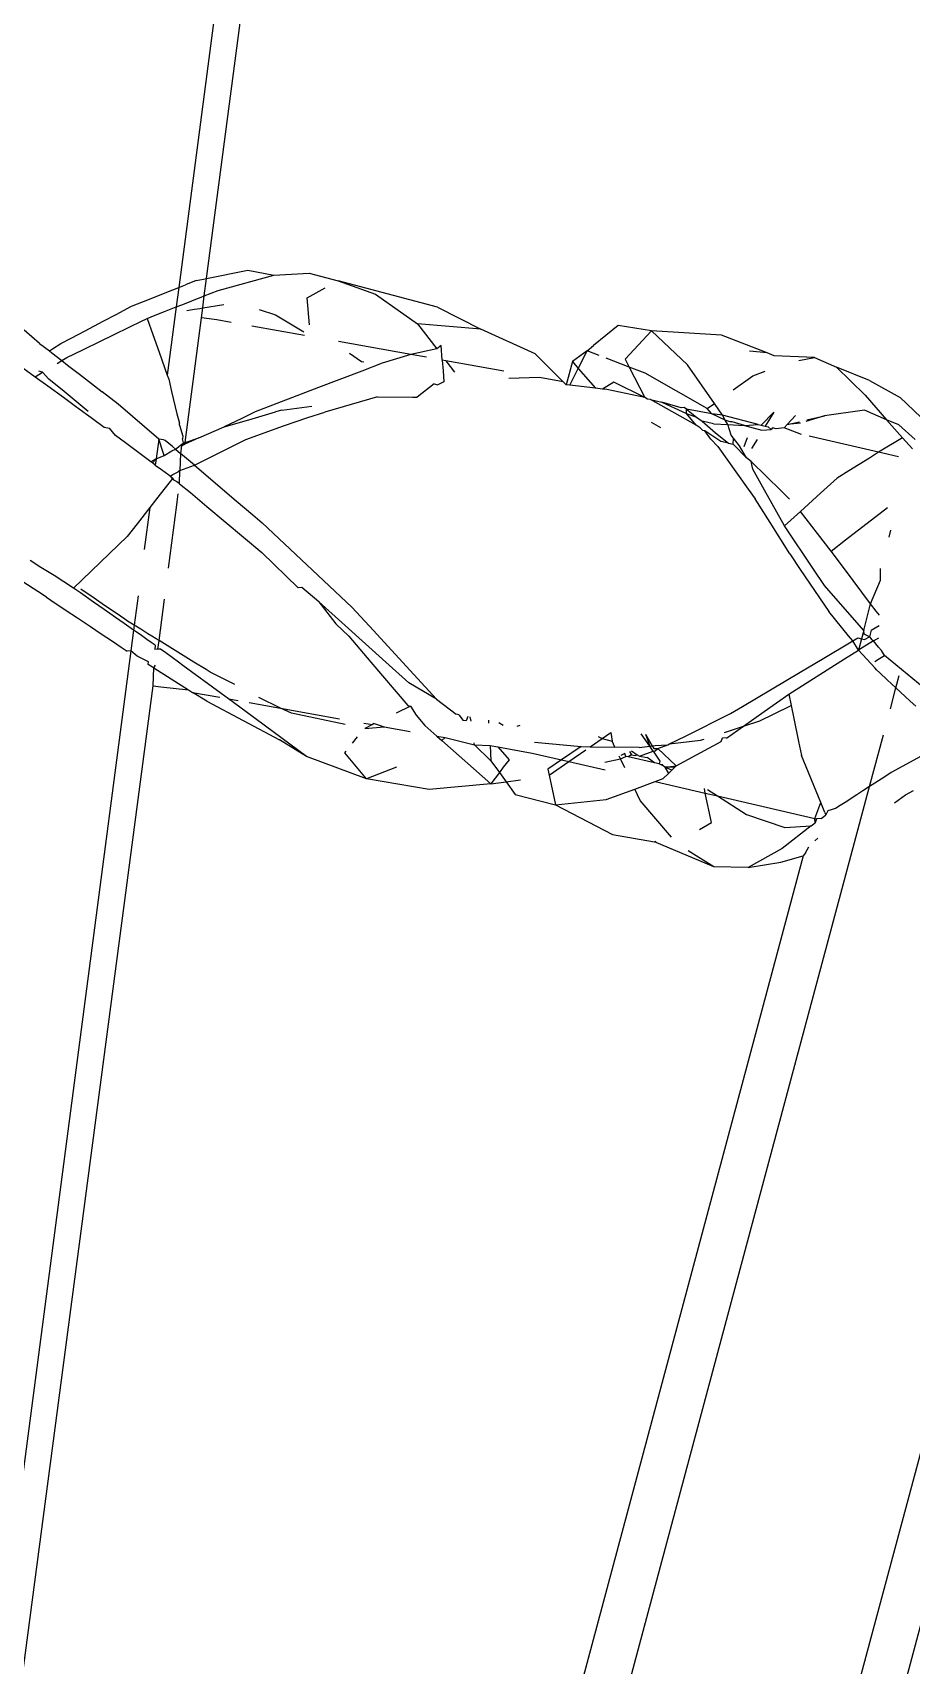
# Model space of a CAD drawing. Header units: inches. Extents: x 3324238 to 135265466, y -1036581 to 20094598.
# Drawn here: x 3354735.099 to 3354735.669, y -519082.294 to -519081.234 of the extents above; entities that cross this region are included whole.
import ezdxf

# ---------------------------------------------------------------- set-up
doc = ezdxf.new("R2010")
doc.units = ezdxf.units.IN
doc.header["$MEASUREMENT"] = 0
doc.layers.add('FURNITURE', color=32, linetype='Continuous', lineweight=13)

msp = doc.modelspace()

# ---------------------------------------------------------------- linework, layer by layer
for p, q in [((3354735.4368, -519079.5541, 0.0027), (3354735.194, -519081.3992, 0.0027)), ((3354735.2121, -519081.3933, 0.0027), (3354735.4538, -519079.5563, 0.0027)), ((3354735.2053, -519081.3947, 0.0027), (3354735.1983, -519081.3975, 0.0027)), ((3354735.2053, -519081.3947, 0.0027), (3354735.2101, -519081.3937, 0.0027)), ((3354735.2101, -519081.3937, 0.0027), (3354735.2121, -519081.3933, 0.0027)), ((3354735.2106, -519081.4046, 0.0027), (3354735.2121, -519081.3933, 0.0027)), ((3354735.2121, -519081.3933, 0.0027), (3354735.2389, -519081.388, 0.0027)), ((3354735.2195, -519081.4011, 0.0027), (3354735.2558, -519081.3911, 0.0027)), ((3354735.2389, -519081.388, 0.0027), (3354735.2558, -519081.3911, 0.0027)), ((3354735.2558, -519081.3911, 0.0027), (3354735.2787, -519081.3898, 0.0027)), ((3354735.2787, -519081.3898, 0.0027), (3354735.2975, -519081.3948, 0.0027)), ((3354735.2975, -519081.3948, 0.0027), (3354735.3217, -519081.4034, 0.0027)), ((3354735.362, -519081.4119, 0.0027), (3354735.2975, -519081.3948, 0.0027)), ((3354735.1712, -519081.4082, 0.0027), (3354735.1805, -519081.4045, 0.0027)), ((3354735.1805, -519081.4045, 0.0027), (3354735.1863, -519081.4022, 0.0027)), ((3354735.1863, -519081.4022, 0.0027), (3354735.194, -519081.3992, 0.0027)), ((3354735.194, -519081.3992, 0.0027), (3354735.1923, -519081.4118, 0.0027)), ((3354735.194, -519081.3992, 0.0027), (3354735.1983, -519081.3975, 0.0027)), ((3354735.1967, -519081.4101, 0.0027), (3354735.2024, -519081.4078, 0.0027)), ((3354735.2024, -519081.4078, 0.0027), (3354735.205, -519081.4068, 0.0027)), ((3354735.205, -519081.4068, 0.0027), (3354735.2085, -519081.4054, 0.0027)), ((3354735.2085, -519081.4054, 0.0027), (3354735.2106, -519081.4046, 0.0027)), ((3354735.2096, -519081.4124, 0.0027), (3354735.2106, -519081.4046, 0.0027)), ((3354735.2106, -519081.4046, 0.0027), (3354735.2195, -519081.4011, 0.0027)), ((3354735.2774, -519081.4058, 0.0027), (3354735.2891, -519081.3994, 0.0027)), ((3354735.2788, -519081.4235, 0.0027), (3354735.2774, -519081.4058, 0.0027)), ((3354735.3217, -519081.4034, 0.0027), (3354735.349, -519081.4227, 0.0027)), ((3354735.145, -519081.4211, 0.0027), (3354735.1533, -519081.4167, 0.0027)), ((3354735.1533, -519081.4167, 0.0027), (3354735.1634, -519081.4113, 0.0027)), ((3354735.1634, -519081.4113, 0.0027), (3354735.1712, -519081.4082, 0.0027)), ((3354735.1735, -519081.4192, 0.0027), (3354735.1788, -519081.4171, 0.0027)), ((3354735.1788, -519081.4171, 0.0027), (3354735.1847, -519081.4148, 0.0027)), ((3354735.1847, -519081.4148, 0.0027), (3354735.1923, -519081.4118, 0.0027)), ((3354735.1923, -519081.4118, 0.0027), (3354735.1865, -519081.456, 0.0027)), ((3354735.1923, -519081.4118, 0.0027), (3354735.1967, -519081.4101, 0.0027)), ((3354735.1992, -519081.4141, 0.0027), (3354735.2016, -519081.4137, 0.0027)), ((3354735.2016, -519081.4137, 0.0027), (3354735.2042, -519081.4133, 0.0027)), ((3354735.2042, -519081.4133, 0.0027), (3354735.2076, -519081.4127, 0.0027)), ((3354735.2076, -519081.4127, 0.0027), (3354735.2096, -519081.4124, 0.0027)), ((3354735.2087, -519081.4189, 0.0027), (3354735.2096, -519081.4124, 0.0027)), ((3354735.2096, -519081.4124, 0.0027), (3354735.2233, -519081.4102, 0.0027)), ((3354735.2461, -519081.4135, 0.0027), (3354735.2567, -519081.417, 0.0027)), ((3354735.2567, -519081.417, 0.0027), (3354735.2751, -519081.428, 0.0027)), ((3354735.362, -519081.4119, 0.0027), (3354735.3901, -519081.4263, 0.0027)), ((3354735.1037, -519081.4355, 0.0027), (3354735.0936, -519081.4269, 0.0027)), ((3354735.1242, -519081.4321, 0.0027), (3354735.1333, -519081.4273, 0.0027)), ((3354735.1333, -519081.4273, 0.0027), (3354735.145, -519081.4211, 0.0027)), ((3354735.1516, -519081.43, 0.0027), (3354735.1623, -519081.4247, 0.0027)), ((3354735.1623, -519081.4247, 0.0027), (3354735.1695, -519081.4212, 0.0027)), ((3354735.1695, -519081.4212, 0.0027), (3354735.1735, -519081.4192, 0.0027)), ((3354735.1735, -519081.4192, 0.0027), (3354735.1772, -519081.4296, 0.0027)), ((3354735.1981, -519081.4999, 0.0027), (3354735.2087, -519081.4189, 0.0027)), ((3354735.2188, -519081.4202, 0.0027), (3354735.2087, -519081.4189, 0.0027)), ((3354735.228, -519081.4219, 0.0027), (3354735.2188, -519081.4202, 0.0027)), ((3354735.2757, -519081.4304, 0.0027), (3354735.2414, -519081.4242, 0.0027)), ((3354735.3901, -519081.4263, 0.0027), (3354735.349, -519081.4227, 0.0027)), ((3354735.349, -519081.4227, 0.0027), (3354735.3615, -519081.439, 0.0027)), ((3354735.4254, -519081.4423, 0.0027), (3354735.3901, -519081.4263, 0.0027)), ((3354735.4792, -519081.4238, 0.0027), (3354735.4632, -519081.4368, 0.0027)), ((3354735.5009, -519081.4272, 0.0027), (3354735.4792, -519081.4238, 0.0027)), ((3354735.5009, -519081.4272, 0.0027), (3354735.4837, -519081.4456, 0.0027)), ((3354735.5242, -519081.4494, 0.0027), (3354735.5009, -519081.4272, 0.0027)), ((3354735.5463, -519081.4302, 0.0027), (3354735.5009, -519081.4272, 0.0027)), ((3354735.1037, -519081.4355, 0.0027), (3354735.1101, -519081.4404, 0.0027)), ((3354735.1101, -519081.4404, 0.0027), (3354735.1121, -519081.4391, 0.0027)), ((3354735.1121, -519081.4391, 0.0027), (3354735.1175, -519081.4356, 0.0027)), ((3354735.1175, -519081.4356, 0.0027), (3354735.1242, -519081.4321, 0.0027)), ((3354735.1214, -519081.4447, 0.0027), (3354735.1317, -519081.4397, 0.0027)), ((3354735.1317, -519081.4397, 0.0027), (3354735.1433, -519081.434, 0.0027)), ((3354735.1433, -519081.434, 0.0027), (3354735.1516, -519081.43, 0.0027)), ((3354735.1772, -519081.4296, 0.0027), (3354735.1813, -519081.4412, 0.0027)), ((3354735.3447, -519081.4427, 0.0027), (3354735.2976, -519081.4343, 0.0027)), ((3354735.3615, -519081.439, 0.0027), (3354735.3447, -519081.4427, 0.0027)), ((3354735.3643, -519081.4368, 0.0027), (3354735.3615, -519081.439, 0.0027)), ((3354735.365, -519081.4464, 0.0027), (3354735.3643, -519081.4368, 0.0027)), ((3354735.459, -519081.4403, 0.0027), (3354735.4632, -519081.4368, 0.0027)), ((3354735.5758, -519081.4417, 0.0027), (3354735.5463, -519081.4302, 0.0027)), ((3354735.1101, -519081.4404, 0.0027), (3354735.1117, -519081.4417, 0.0027)), ((3354735.1117, -519081.4417, 0.0027), (3354735.1182, -519081.4466, 0.0027)), ((3354735.115, -519081.4485, 0.0027), (3354735.1182, -519081.4466, 0.0027)), ((3354735.1182, -519081.4466, 0.0027), (3354735.1214, -519081.4447, 0.0027)), ((3354735.1182, -519081.4466, 0.0027), (3354735.1219, -519081.4495, 0.0027)), ((3354735.1219, -519081.4495, 0.0027), (3354735.1297, -519081.4555, 0.0027)), ((3354735.1813, -519081.4412, 0.0027), (3354735.1865, -519081.456, 0.0027)), ((3354735.3049, -519081.4419, 0.0027), (3354735.3125, -519081.4472, 0.0027)), ((3354735.3125, -519081.4472, 0.0027), (3354735.3141, -519081.4474, 0.0027)), ((3354735.326, -519081.4484, 0.0027), (3354735.3129, -519081.4534, 0.0027)), ((3354735.3447, -519081.4427, 0.0027), (3354735.326, -519081.4484, 0.0027)), ((3354735.3547, -519081.4445, 0.0027), (3354735.3447, -519081.4427, 0.0027)), ((3354735.3674, -519081.4468, 0.0027), (3354735.365, -519081.4464, 0.0027)), ((3354735.365, -519081.4464, 0.0027), (3354735.3656, -519081.4533, 0.0027)), ((3354735.405, -519081.4535, 0.0027), (3354735.3674, -519081.4468, 0.0027)), ((3354735.3674, -519081.4468, 0.0027), (3354735.373, -519081.4541, 0.0027)), ((3354735.4254, -519081.4423, 0.0027), (3354735.4434, -519081.4604, 0.0027)), ((3354735.4495, -519081.4472, 0.0027), (3354735.4455, -519081.4624, 0.0027)), ((3354735.459, -519081.4403, 0.0027), (3354735.4495, -519081.4472, 0.0027)), ((3354735.4495, -519081.4472, 0.0027), (3354735.4533, -519081.4517, 0.0027)), ((3354735.4533, -519081.4517, 0.0027), (3354735.459, -519081.4403, 0.0027)), ((3354735.4668, -519081.4433, 0.0027), (3354735.459, -519081.4403, 0.0027)), ((3354735.4863, -519081.4508, 0.0027), (3354735.4713, -519081.445, 0.0027)), ((3354735.4837, -519081.4456, 0.0027), (3354735.4863, -519081.4508, 0.0027)), ((3354735.5416, -519081.4744, 0.0027), (3354735.5242, -519081.4494, 0.0027)), ((3354735.5758, -519081.4417, 0.0027), (3354735.5644, -519081.4406, 0.0027)), ((3354735.5805, -519081.4436, 0.0027), (3354735.5758, -519081.4417, 0.0027)), ((3354735.6065, -519081.4447, 0.0027), (3354735.5805, -519081.4436, 0.0027)), ((3354735.5964, -519081.4465, 0.0027), (3354735.6065, -519081.4447, 0.0027)), ((3354735.6065, -519081.4447, 0.0027), (3354735.6209, -519081.4509, 0.0027)), ((3354735.0929, -519081.4513, 0.0027), (3354735.1009, -519081.4571, 0.0027)), ((3354735.1009, -519081.4571, 0.0027), (3354735.1055, -519081.4541, 0.0027)), ((3354735.1009, -519081.4571, 0.0027), (3354735.109, -519081.463, 0.0027)), ((3354735.1055, -519081.4541, 0.0027), (3354735.1032, -519081.4534, 0.0027)), ((3354735.1096, -519081.4586, 0.0027), (3354735.1055, -519081.4541, 0.0027)), ((3354735.1196, -519081.4668, 0.0027), (3354735.1096, -519081.4586, 0.0027)), ((3354735.1297, -519081.4555, 0.0027), (3354735.1394, -519081.4631, 0.0027)), ((3354735.1865, -519081.456, 0.0027), (3354735.1875, -519081.4587, 0.0027)), ((3354735.1875, -519081.4587, 0.0027), (3354735.1893, -519081.4667, 0.0027)), ((3354735.3129, -519081.4534, 0.0027), (3354735.2847, -519081.4642, 0.0027)), ((3354735.3661, -519081.4604, 0.0027), (3354735.3622, -519081.4623, 0.0027)), ((3354735.3656, -519081.4533, 0.0027), (3354735.3661, -519081.4604, 0.0027)), ((3354735.4282, -519081.4577, 0.0027), (3354735.4082, -519081.4582, 0.0027)), ((3354735.4434, -519081.4604, 0.0027), (3354735.4282, -519081.4577, 0.0027)), ((3354735.4434, -519081.4604, 0.0027), (3354735.4455, -519081.4624, 0.0027)), ((3354735.4478, -519081.4627, 0.0027), (3354735.4533, -519081.4517, 0.0027)), ((3354735.4533, -519081.4517, 0.0027), (3354735.4644, -519081.4646, 0.0027)), ((3354735.4764, -519081.4606, 0.0027), (3354735.4689, -519081.4651, 0.0027)), ((3354735.4964, -519081.4706, 0.0027), (3354735.4764, -519081.4606, 0.0027)), ((3354735.4863, -519081.4508, 0.0027), (3354735.4964, -519081.4706, 0.0027)), ((3354735.4967, -519081.4547, 0.0027), (3354735.4863, -519081.4508, 0.0027)), ((3354735.5369, -519081.4778, 0.0027), (3354735.4967, -519081.4547, 0.0027)), ((3354735.5539, -519081.4656, 0.0027), (3354735.5666, -519081.4565, 0.0027)), ((3354735.5666, -519081.4565, 0.0027), (3354735.5745, -519081.4535, 0.0027)), ((3354735.6209, -519081.4509, 0.0027), (3354735.6395, -519081.4691, 0.0027)), ((3354735.6423, -519081.4595, 0.0027), (3354735.6209, -519081.4509, 0.0027)), ((3354735.6423, -519081.4595, 0.0027), (3354735.6622, -519081.4705, 0.0027)), ((3354735.109, -519081.463, 0.0027), (3354735.1192, -519081.4704, 0.0027)), ((3354735.1192, -519081.4704, 0.0027), (3354735.1271, -519081.4762, 0.0027)), ((3354735.1274, -519081.4732, 0.0027), (3354735.1196, -519081.4668, 0.0027)), ((3354735.1394, -519081.4631, 0.0027), (3354735.1444, -519081.4669, 0.0027)), ((3354735.1547, -519081.475, 0.0027), (3354735.1444, -519081.4669, 0.0027)), ((3354735.1893, -519081.4667, 0.0027), (3354735.1927, -519081.4813, 0.0027)), ((3354735.2847, -519081.4642, 0.0027), (3354735.2436, -519081.48, 0.0027)), ((3354735.3229, -519081.4702, 0.0027), (3354735.2887, -519081.4802, 0.0027)), ((3354735.3229, -519081.4702, 0.0027), (3354735.3457, -519081.4703, 0.0027)), ((3354735.3457, -519081.4703, 0.0027), (3354735.3488, -519081.4703, 0.0027)), ((3354735.3597, -519081.4618, 0.0027), (3354735.3488, -519081.4703, 0.0027)), ((3354735.3597, -519081.4618, 0.0027), (3354735.3622, -519081.4623, 0.0027)), ((3354735.4478, -519081.4627, 0.0027), (3354735.4455, -519081.4624, 0.0027)), ((3354735.4644, -519081.4646, 0.0027), (3354735.4478, -519081.4627, 0.0027)), ((3354735.4689, -519081.4651, 0.0027), (3354735.4644, -519081.4646, 0.0027)), ((3354735.4718, -519081.4655, 0.0027), (3354735.4689, -519081.4651, 0.0027)), ((3354735.4964, -519081.4706, 0.0027), (3354735.4718, -519081.4655, 0.0027)), ((3354735.4982, -519081.4716, 0.0027), (3354735.4964, -519081.4706, 0.0027)), ((3354735.5001, -519081.472, 0.0027), (3354735.4982, -519081.4716, 0.0027)), ((3354735.6395, -519081.4691, 0.0027), (3354735.6534, -519081.485, 0.0027)), ((3354735.6756, -519081.4833, 0.0027), (3354735.6622, -519081.4705, 0.0027)), ((3354735.1271, -519081.4762, 0.0027), (3354735.1342, -519081.4814, 0.0027)), ((3354735.1301, -519081.4754, 0.0027), (3354735.1274, -519081.4732, 0.0027)), ((3354735.1353, -519081.4796, 0.0027), (3354735.1301, -519081.4754, 0.0027)), ((3354735.1342, -519081.4814, 0.0027), (3354735.1372, -519081.4836, 0.0027)), ((3354735.181, -519081.4976, 0.0027), (3354735.1547, -519081.475, 0.0027)), ((3354735.1927, -519081.4813, 0.0027), (3354735.1945, -519081.4872, 0.0027)), ((3354735.2436, -519081.48, 0.0027), (3354735.235, -519081.4843, 0.0027)), ((3354735.2394, -519081.4851, 0.0027), (3354735.2569, -519081.48, 0.0027)), ((3354735.2609, -519081.4789, 0.0027), (3354735.2569, -519081.48, 0.0027)), ((3354735.2609, -519081.4789, 0.0027), (3354735.2803, -519081.4762, 0.0027)), ((3354735.2777, -519081.4835, 0.0027), (3354735.2887, -519081.4802, 0.0027)), ((3354735.5297, -519081.4885, 0.0027), (3354735.5001, -519081.472, 0.0027)), ((3354735.5001, -519081.472, 0.0027), (3354735.5074, -519081.4737, 0.0027)), ((3354735.5074, -519081.4737, 0.0027), (3354735.5236, -519081.481, 0.0027)), ((3354735.5201, -519081.4773, 0.0027), (3354735.5074, -519081.4737, 0.0027)), ((3354735.5201, -519081.4773, 0.0027), (3354735.5074, -519081.4737, 0.0027)), ((3354735.5221, -519081.4771, 0.0027), (3354735.5201, -519081.4773, 0.0027)), ((3354735.5235, -519081.4782, 0.0027), (3354735.5221, -519081.4771, 0.0027)), ((3354735.5399, -519081.4812, 0.0027), (3354735.5235, -519081.4782, 0.0027)), ((3354735.5236, -519081.481, 0.0027), (3354735.5235, -519081.4782, 0.0027)), ((3354735.5235, -519081.4782, 0.0027), (3354735.5299, -519081.4834, 0.0027)), ((3354735.5297, -519081.4885, 0.0027), (3354735.5236, -519081.481, 0.0027)), ((3354735.5236, -519081.481, 0.0027), (3354735.5299, -519081.4834, 0.0027)), ((3354735.5369, -519081.4778, 0.0027), (3354735.5416, -519081.4744, 0.0027)), ((3354735.5399, -519081.4812, 0.0027), (3354735.5369, -519081.4778, 0.0027)), ((3354735.5469, -519081.4821, 0.0027), (3354735.5399, -519081.4812, 0.0027)), ((3354735.5487, -519081.4853, 0.0027), (3354735.5399, -519081.4812, 0.0027)), ((3354735.5469, -519081.4821, 0.0027), (3354735.5416, -519081.4744, 0.0027)), ((3354735.5701, -519081.4882, 0.0027), (3354735.5469, -519081.4821, 0.0027)), ((3354735.5487, -519081.4853, 0.0027), (3354735.5469, -519081.4821, 0.0027)), ((3354735.572, -519081.4886, 0.0027), (3354735.5801, -519081.4801, 0.0027)), ((3354735.5801, -519081.4801, 0.0027), (3354735.5746, -519081.4892, 0.0027)), ((3354735.6391, -519081.4789, 0.0027), (3354735.613, -519081.4825, 0.0027)), ((3354735.6534, -519081.485, 0.0027), (3354735.6391, -519081.4789, 0.0027)), ((3354735.1372, -519081.4836, 0.0027), (3354735.1455, -519081.4898, 0.0027)), ((3354735.1455, -519081.4898, 0.0027), (3354735.1491, -519081.4906, 0.0027)), ((3354735.153, -519081.4953, 0.0027), (3354735.1491, -519081.4906, 0.0027)), ((3354735.1944, -519081.4886, 0.0027), (3354735.1945, -519081.4872, 0.0027)), ((3354735.1944, -519081.4886, 0.0027), (3354735.1967, -519081.4957, 0.0027)), ((3354735.207, -519081.4968, 0.0027), (3354735.2234, -519081.4897, 0.0027)), ((3354735.235, -519081.4843, 0.0027), (3354735.2234, -519081.4897, 0.0027)), ((3354735.2234, -519081.4897, 0.0027), (3354735.2394, -519081.4851, 0.0027)), ((3354735.2376, -519081.4979, 0.0027), (3354735.262, -519081.4891, 0.0027)), ((3354735.262, -519081.4891, 0.0027), (3354735.2777, -519081.4835, 0.0027)), ((3354735.5006, -519081.4866, 0.0027), (3354735.5067, -519081.4901, 0.0027)), ((3354735.5324, -519081.4903, 0.0027), (3354735.5297, -519081.4885, 0.0027)), ((3354735.5299, -519081.4834, 0.0027), (3354735.5337, -519081.486, 0.0027)), ((3354735.5341, -519081.4921, 0.0027), (3354735.5324, -519081.4903, 0.0027)), ((3354735.541, -519081.4876, 0.0027), (3354735.5337, -519081.486, 0.0027)), ((3354735.5337, -519081.486, 0.0027), (3354735.5423, -519081.4935, 0.0027)), ((3354735.5354, -519081.4923, 0.0027), (3354735.5341, -519081.4921, 0.0027)), ((3354735.5457, -519081.4991, 0.0027), (3354735.5354, -519081.4923, 0.0027)), ((3354735.5393, -519081.4976, 0.0027), (3354735.5354, -519081.4923, 0.0027)), ((3354735.541, -519081.4876, 0.0027), (3354735.5503, -519081.4882, 0.0027)), ((3354735.5519, -519081.4864, 0.0027), (3354735.5487, -519081.4853, 0.0027)), ((3354735.5503, -519081.4882, 0.0027), (3354735.5487, -519081.4853, 0.0027)), ((3354735.5503, -519081.4882, 0.0027), (3354735.5611, -519081.4888, 0.0027)), ((3354735.5524, -519081.4951, 0.0027), (3354735.5503, -519081.4882, 0.0027)), ((3354735.5531, -519081.4865, 0.0027), (3354735.5519, -519081.4864, 0.0027)), ((3354735.5611, -519081.4888, 0.0027), (3354735.5531, -519081.4865, 0.0027)), ((3354735.5611, -519081.4888, 0.0027), (3354735.5701, -519081.4882, 0.0027)), ((3354735.5611, -519081.4888, 0.0027), (3354735.5723, -519081.4919, 0.0027)), ((3354735.5701, -519081.4882, 0.0027), (3354735.572, -519081.4886, 0.0027)), ((3354735.572, -519081.4886, 0.0027), (3354735.5746, -519081.4892, 0.0027)), ((3354735.5723, -519081.4919, 0.0027), (3354735.5784, -519081.4913, 0.0027)), ((3354735.5746, -519081.4892, 0.0027), (3354735.5766, -519081.4897, 0.0027)), ((3354735.5766, -519081.4897, 0.0027), (3354735.5784, -519081.4913, 0.0027)), ((3354735.5793, -519081.4903, 0.0027), (3354735.5784, -519081.4913, 0.0027)), ((3354735.5817, -519081.4909, 0.0027), (3354735.5793, -519081.4903, 0.0027)), ((3354735.5869, -519081.4903, 0.0027), (3354735.5817, -519081.4909, 0.0027)), ((3354735.5869, -519081.4903, 0.0027), (3354735.5889, -519081.4881, 0.0027)), ((3354735.5981, -519081.4946, 0.0027), (3354735.5869, -519081.4903, 0.0027)), ((3354735.5889, -519081.4881, 0.0027), (3354735.5943, -519081.4823, 0.0027)), ((3354735.5889, -519081.4881, 0.0027), (3354735.5968, -519081.4863, 0.0027)), ((3354735.5974, -519081.4872, 0.0027), (3354735.5889, -519081.4881, 0.0027)), ((3354735.613, -519081.4825, 0.0027), (3354735.601, -519081.4861, 0.0027)), ((3354735.6015, -519081.4852, 0.0027), (3354735.613, -519081.4825, 0.0027)), ((3354735.6534, -519081.485, 0.0027), (3354735.6636, -519081.4967, 0.0027)), ((3354735.6614, -519081.4884, 0.0027), (3354735.6534, -519081.485, 0.0027)), ((3354735.6718, -519081.4978, 0.0027), (3354735.6614, -519081.4884, 0.0027)), ((3354735.1594, -519081.5001, 0.0027), (3354735.153, -519081.4953, 0.0027)), ((3354735.1672, -519081.5058, 0.0027), (3354735.1594, -519081.5001, 0.0027)), ((3354735.181, -519081.4976, 0.0027), (3354735.1793, -519081.5105, 0.0027)), ((3354735.1841, -519081.507, 0.0027), (3354735.181, -519081.4976, 0.0027)), ((3354735.1841, -519081.498, 0.0027), (3354735.181, -519081.4976, 0.0027)), ((3354735.1852, -519081.4985, 0.0027), (3354735.1841, -519081.498, 0.0027)), ((3354735.1899, -519081.5025, 0.0027), (3354735.1852, -519081.4985, 0.0027)), ((3354735.192, -519081.5042, 0.0027), (3354735.1899, -519081.5025, 0.0027)), ((3354735.192, -519081.5042, 0.0027), (3354735.196, -519081.5009, 0.0027)), ((3354735.1958, -519081.502, 0.0027), (3354735.1952, -519081.5069, 0.0027)), ((3354735.1958, -519081.502, 0.0027), (3354735.1979, -519081.5009, 0.0027)), ((3354735.196, -519081.5009, 0.0027), (3354735.197, -519081.5, 0.0027)), ((3354735.1979, -519081.5009, 0.0027), (3354735.196, -519081.5009, 0.0027)), ((3354735.1967, -519081.4957, 0.0027), (3354735.1964, -519081.4975, 0.0027)), ((3354735.197, -519081.5, 0.0027), (3354735.1964, -519081.4975, 0.0027)), ((3354735.197, -519081.5, 0.0027), (3354735.1981, -519081.4999, 0.0027)), ((3354735.197, -519081.5, 0.0027), (3354735.1979, -519081.5009, 0.0027)), ((3354735.207, -519081.4968, 0.0027), (3354735.1979, -519081.5009, 0.0027)), ((3354735.1981, -519081.4999, 0.0027), (3354735.207, -519081.4968, 0.0027)), ((3354735.2043, -519081.5146, 0.0027), (3354735.2376, -519081.4979, 0.0027)), ((3354735.5439, -519081.5025, 0.0027), (3354735.5393, -519081.4976, 0.0027)), ((3354735.5423, -519081.4935, 0.0027), (3354735.5507, -519081.5003, 0.0027)), ((3354735.5439, -519081.5025, 0.0027), (3354735.5636, -519081.5302, 0.0027)), ((3354735.5507, -519081.5003, 0.0027), (3354735.5457, -519081.4991, 0.0027)), ((3354735.5507, -519081.5003, 0.0027), (3354735.5538, -519081.501, 0.0027)), ((3354735.5541, -519081.497, 0.0027), (3354735.5524, -519081.4951, 0.0027)), ((3354735.5538, -519081.501, 0.0027), (3354735.5541, -519081.497, 0.0027)), ((3354735.5538, -519081.501, 0.0027), (3354735.5624, -519081.5097, 0.0027)), ((3354735.558, -519081.502, 0.0027), (3354735.5541, -519081.497, 0.0027)), ((3354735.5624, -519081.5097, 0.0027), (3354735.558, -519081.502, 0.0027)), ((3354735.5628, -519081.4969, 0.0027), (3354735.5607, -519081.5026, 0.0027)), ((3354735.5693, -519081.4979, 0.0027), (3354735.5658, -519081.5037, 0.0027)), ((3354735.6482, -519081.5062, 0.0027), (3354735.6031, -519081.4958, 0.0027)), ((3354735.6636, -519081.4967, 0.0027), (3354735.6482, -519081.5062, 0.0027)), ((3354735.6636, -519081.4967, 0.0027), (3354735.6701, -519081.504, 0.0027)), ((3354735.1725, -519081.5098, 0.0027), (3354735.1672, -519081.5058, 0.0027)), ((3354735.1759, -519081.5123, 0.0027), (3354735.1725, -519081.5098, 0.0027)), ((3354735.1793, -519081.5105, 0.0027), (3354735.1759, -519081.5123, 0.0027)), ((3354735.1769, -519081.513, 0.0027), (3354735.1759, -519081.5123, 0.0027)), ((3354735.1769, -519081.513, 0.0027), (3354735.1793, -519081.5105, 0.0027)), ((3354735.1788, -519081.5145, 0.0027), (3354735.1769, -519081.513, 0.0027)), ((3354735.1793, -519081.5105, 0.0027), (3354735.1788, -519081.5145, 0.0027)), ((3354735.1793, -519081.5105, 0.0027), (3354735.1845, -519081.5083, 0.0027)), ((3354735.1845, -519081.5083, 0.0027), (3354735.1841, -519081.507, 0.0027)), ((3354735.1845, -519081.5083, 0.0027), (3354735.1895, -519081.5053, 0.0027)), ((3354735.1895, -519081.5053, 0.0027), (3354735.192, -519081.5042, 0.0027)), ((3354735.192, -519081.5042, 0.0027), (3354735.1952, -519081.5069, 0.0027)), ((3354735.1952, -519081.5069, 0.0027), (3354735.1948, -519081.5181, 0.0027)), ((3354735.2043, -519081.5146, 0.0027), (3354735.1952, -519081.5069, 0.0027)), ((3354735.5654, -519081.5121, 0.0027), (3354735.5624, -519081.5097, 0.0027)), ((3354735.585, -519081.5313, 0.0027), (3354735.5654, -519081.5121, 0.0027)), ((3354735.5665, -519081.5171, 0.0027), (3354735.5654, -519081.5121, 0.0027)), ((3354735.6422, -519081.51, 0.0027), (3354735.6288, -519081.5183, 0.0027)), ((3354735.6482, -519081.5062, 0.0027), (3354735.6422, -519081.51, 0.0027)), ((3354735.661, -519081.5092, 0.0027), (3354735.6482, -519081.5062, 0.0027)), ((3354735.1788, -519081.5145, 0.0027), (3354735.1828, -519081.5174, 0.0027)), ((3354735.1828, -519081.5174, 0.0027), (3354735.1875, -519081.5209, 0.0027)), ((3354735.1902, -519081.5229, 0.0027), (3354735.1866, -519081.5274, 0.0027)), ((3354735.1875, -519081.5209, 0.0027), (3354735.1885, -519081.5217, 0.0027)), ((3354735.1885, -519081.5217, 0.0027), (3354735.1902, -519081.5207, 0.0027)), ((3354735.1885, -519081.5217, 0.0027), (3354735.1902, -519081.5229, 0.0027)), ((3354735.1906, -519081.524, 0.0027), (3354735.1892, -519081.5229, 0.0027)), ((3354735.1902, -519081.5207, 0.0027), (3354735.1936, -519081.5188, 0.0027)), ((3354735.1902, -519081.5229, 0.0027), (3354735.1906, -519081.524, 0.0027)), ((3354735.1906, -519081.524, 0.0027), (3354735.1928, -519081.5251, 0.0027)), ((3354735.1948, -519081.5181, 0.0027), (3354735.1936, -519081.5188, 0.0027)), ((3354735.1946, -519081.5266, 0.0027), (3354735.1948, -519081.5181, 0.0027)), ((3354735.1948, -519081.5181, 0.0027), (3354735.2043, -519081.5146, 0.0027)), ((3354735.2043, -519081.5146, 0.0027), (3354735.2313, -519081.5376, 0.0027)), ((3354735.5742, -519081.5308, 0.0027), (3354735.5665, -519081.5171, 0.0027)), ((3354735.6213, -519081.523, 0.0027), (3354735.6105, -519081.5327, 0.0027)), ((3354735.6288, -519081.5183, 0.0027), (3354735.6213, -519081.523, 0.0027)), ((3354735.1866, -519081.5274, 0.0027), (3354735.1805, -519081.5353, 0.0027)), ((3354735.1928, -519081.5251, 0.0027), (3354735.1936, -519081.5258, 0.0027)), ((3354735.193, -519081.5384, 0.0027), (3354735.1937, -519081.5331, 0.0027)), ((3354735.1936, -519081.5258, 0.0027), (3354735.1946, -519081.5266, 0.0027)), ((3354735.1946, -519081.5266, 0.0027), (3354735.2016, -519081.5324, 0.0027)), ((3354735.2016, -519081.5324, 0.0027), (3354735.2092, -519081.5388, 0.0027)), ((3354735.5636, -519081.5302, 0.0027), (3354735.5681, -519081.5365, 0.0027)), ((3354735.5872, -519081.554, 0.0027), (3354735.5742, -519081.5308, 0.0027)), ((3354735.5904, -519081.5366, 0.0027), (3354735.585, -519081.5313, 0.0027)), ((3354735.6105, -519081.5327, 0.0027), (3354735.5974, -519081.5447, 0.0027)), ((3354735.1752, -519081.5421, 0.0027), (3354735.167, -519081.5527, 0.0027)), ((3354735.1752, -519081.5421, 0.0027), (3354735.1716, -519081.5693, 0.0027)), ((3354735.1805, -519081.5353, 0.0027), (3354735.1752, -519081.5421, 0.0027)), ((3354735.1874, -519081.5814, 0.0027), (3354735.1928, -519081.5402, 0.0027)), ((3354735.1928, -519081.5402, 0.0027), (3354735.193, -519081.5384, 0.0027)), ((3354735.2092, -519081.5388, 0.0027), (3354735.2123, -519081.5414, 0.0027)), ((3354735.2123, -519081.5414, 0.0027), (3354735.2479, -519081.5712, 0.0027)), ((3354735.2313, -519081.5376, 0.0027), (3354735.2421, -519081.5467, 0.0027)), ((3354735.5777, -519081.5518, 0.0027), (3354735.5681, -519081.5365, 0.0027)), ((3354735.5974, -519081.5447, 0.0027), (3354735.5872, -519081.554, 0.0027)), ((3354735.6085, -519081.5589, 0.0027), (3354735.5974, -519081.5447, 0.0027)), ((3354735.6268, -519081.5631, 0.0027), (3354735.654, -519081.5421, 0.0027)), ((3354735.167, -519081.5527, 0.0027), (3354735.1606, -519081.5608, 0.0027)), ((3354735.2421, -519081.5467, 0.0027), (3354735.2481, -519081.5519, 0.0027)), ((3354735.2916, -519081.5929, 0.0027), (3354735.2481, -519081.5519, 0.0027)), ((3354735.5905, -519081.5721, 0.0027), (3354735.5777, -519081.5518, 0.0027)), ((3354735.606, -519081.5821, 0.0027), (3354735.5872, -519081.554, 0.0027)), ((3354735.1606, -519081.5608, 0.0027), (3354735.1258, -519081.5944, 0.0027)), ((3354735.6175, -519081.5703, 0.0027), (3354735.6085, -519081.5589, 0.0027)), ((3354735.6175, -519081.5703, 0.0027), (3354735.6268, -519081.5631, 0.0027)), ((3354735.656, -519081.5567, 0.0027), (3354735.6548, -519081.5612, 0.0027)), ((3354735.1046, -519081.581, 0.0027), (3354735.0976, -519081.5765, 0.0027)), ((3354735.2716, -519081.5941, 0.0027), (3354735.2479, -519081.5712, 0.0027)), ((3354735.5905, -519081.5721, 0.0027), (3354735.5973, -519081.5822, 0.0027)), ((3354735.6261, -519081.5819, 0.0027), (3354735.6175, -519081.5703, 0.0027)), ((3354735.1131, -519081.5863, 0.0027), (3354735.1046, -519081.581, 0.0027)), ((3354735.1258, -519081.5944, 0.0027), (3354735.1131, -519081.5863, 0.0027)), ((3354735.5973, -519081.5822, 0.0027), (3354735.6158, -519081.6095, 0.0027)), ((3354735.613, -519081.5927, 0.0027), (3354735.606, -519081.5821, 0.0027)), ((3354735.6429, -519081.6047, 0.0027), (3354735.6261, -519081.5819, 0.0027)), ((3354735.6493, -519081.5892, 0.0027), (3354735.6495, -519081.5817, 0.0027)), ((3354735.1026, -519081.5966, 0.0027), (3354735.0929, -519081.5903, 0.0027)), ((3354735.1081, -519081.6003, 0.0027), (3354735.1026, -519081.5966, 0.0027)), ((3354735.1302, -519081.5975, 0.0027), (3354735.1258, -519081.5944, 0.0027)), ((3354735.1387, -519081.6035, 0.0027), (3354735.1302, -519081.5975, 0.0027)), ((3354735.1391, -519081.6009, 0.0027), (3354735.1305, -519081.595, 0.0027)), ((3354735.2739, -519081.5939, 0.0027), (3354735.2716, -519081.5941, 0.0027)), ((3354735.285, -519081.6034, 0.0027), (3354735.2739, -519081.5939, 0.0027)), ((3354735.3065, -519081.6069, 0.0027), (3354735.2916, -519081.5929, 0.0027)), ((3354735.6386, -519081.6219, 0.0027), (3354735.613, -519081.5927, 0.0027)), ((3354735.6429, -519081.6047, 0.0027), (3354735.6493, -519081.5892, 0.0027)), ((3354735.1081, -519081.6003, 0.0027), (3354735.1111, -519081.6022, 0.0027)), ((3354735.1111, -519081.6022, 0.0027), (3354735.1203, -519081.6084, 0.0027)), ((3354735.1203, -519081.6084, 0.0027), (3354735.1282, -519081.6137, 0.0027)), ((3354735.1456, -519081.6083, 0.0027), (3354735.1387, -519081.6035, 0.0027)), ((3354735.1459, -519081.6056, 0.0027), (3354735.1391, -519081.6009, 0.0027)), ((3354735.153, -519081.6135, 0.0027), (3354735.1456, -519081.6083, 0.0027)), ((3354735.1534, -519081.6107, 0.0027), (3354735.1459, -519081.6056, 0.0027)), ((3354735.1676, -519081.5995, 0.0027), (3354735.1651, -519081.6185, 0.0027)), ((3354735.1812, -519081.6284, 0.0027), (3354735.1847, -519081.6015, 0.0027)), ((3354735.3019, -519081.6186, 0.0027), (3354735.285, -519081.6034, 0.0027)), ((3354735.285, -519081.6034, 0.0027), (3354735.296, -519081.6176, 0.0027)), ((3354735.3065, -519081.6069, 0.0027), (3354735.3203, -519081.6219, 0.0027)), ((3354735.6386, -519081.6219, 0.0027), (3354735.6429, -519081.6047, 0.0027)), ((3354735.6466, -519081.6094, 0.0027), (3354735.6429, -519081.6047, 0.0027)), ((3354735.6487, -519081.612, 0.0027), (3354735.6466, -519081.6094, 0.0027)), ((3354735.1282, -519081.6137, 0.0027), (3354735.1367, -519081.6193, 0.0027)), ((3354735.1367, -519081.6193, 0.0027), (3354735.1436, -519081.624, 0.0027)), ((3354735.1586, -519081.6174, 0.0027), (3354735.153, -519081.6135, 0.0027)), ((3354735.159, -519081.6146, 0.0027), (3354735.1534, -519081.6107, 0.0027)), ((3354735.1647, -519081.6217, 0.0027), (3354735.1586, -519081.6174, 0.0027)), ((3354735.1608, -519081.6159, 0.0027), (3354735.159, -519081.6146, 0.0027)), ((3354735.1651, -519081.6185, 0.0027), (3354735.1608, -519081.6159, 0.0027)), ((3354735.1651, -519081.6185, 0.0027), (3354735.1647, -519081.6217, 0.0027)), ((3354735.1694, -519081.6211, 0.0027), (3354735.1651, -519081.6185, 0.0027)), ((3354735.296, -519081.6176, 0.0027), (3354735.3044, -519081.6257, 0.0027)), ((3354735.3283, -519081.6425, 0.0027), (3354735.3019, -519081.6186, 0.0027)), ((3354735.6287, -519081.6254, 0.0027), (3354735.6158, -519081.6095, 0.0027)), ((3354735.6434, -519081.6216, 0.0027), (3354735.6485, -519081.6186, 0.0027)), ((3354735.1436, -519081.624, 0.0027), (3354735.151, -519081.6289, 0.0027)), ((3354735.151, -519081.6289, 0.0027), (3354735.1567, -519081.6327, 0.0027)), ((3354735.1647, -519081.6217, 0.0027), (3354735.1629, -519081.6352, 0.0027)), ((3354735.1689, -519081.6246, 0.0027), (3354735.1647, -519081.6217, 0.0027)), ((3354735.1734, -519081.6278, 0.0027), (3354735.1689, -519081.6246, 0.0027)), ((3354735.1739, -519081.624, 0.0027), (3354735.1694, -519081.6211, 0.0027)), ((3354735.176, -519081.6296, 0.0027), (3354735.1734, -519081.6278, 0.0027)), ((3354735.1765, -519081.6256, 0.0027), (3354735.1739, -519081.624, 0.0027)), ((3354735.1788, -519081.6315, 0.0027), (3354735.176, -519081.6296, 0.0027)), ((3354735.1793, -519081.6273, 0.0027), (3354735.1765, -519081.6256, 0.0027)), ((3354735.1812, -519081.6284, 0.0027), (3354735.1793, -519081.6273, 0.0027)), ((3354735.1804, -519081.6341, 0.0027), (3354735.1812, -519081.6284, 0.0027)), ((3354735.1864, -519081.6317, 0.0027), (3354735.1812, -519081.6284, 0.0027)), ((3354735.3044, -519081.6257, 0.0027), (3354735.3187, -519081.6425, 0.0027)), ((3354735.3203, -519081.6219, 0.0027), (3354735.3392, -519081.6425, 0.0027)), ((3354735.6115, -519081.6405, 0.0027), (3354735.6314, -519081.6287, 0.0027)), ((3354735.6314, -519081.6287, 0.0027), (3354735.6287, -519081.6254, 0.0027)), ((3354735.6314, -519081.6287, 0.0027), (3354735.6347, -519081.6267, 0.0027)), ((3354735.6351, -519081.6347, 0.0027), (3354735.6314, -519081.6287, 0.0027)), ((3354735.6347, -519081.6267, 0.0027), (3354735.6371, -519081.6273, 0.0027)), ((3354735.6371, -519081.6273, 0.0027), (3354735.6351, -519081.6347, 0.0027)), ((3354735.6386, -519081.6219, 0.0027), (3354735.6371, -519081.6273, 0.0027)), ((3354735.6371, -519081.6273, 0.0027), (3354735.639, -519081.6277, 0.0027)), ((3354735.6448, -519081.6286, 0.0027), (3354735.6375, -519081.6332, 0.0027)), ((3354735.6388, -519081.6243, 0.0027), (3354735.6386, -519081.6219, 0.0027)), ((3354735.6422, -519081.6261, 0.0027), (3354735.6388, -519081.6243, 0.0027)), ((3354735.639, -519081.6277, 0.0027), (3354735.6422, -519081.6261, 0.0027)), ((3354735.6434, -519081.6216, 0.0027), (3354735.6422, -519081.6261, 0.0027)), ((3354735.6422, -519081.6261, 0.0027), (3354735.6434, -519081.6274, 0.0027)), ((3354735.6434, -519081.6274, 0.0027), (3354735.6448, -519081.6286, 0.0027)), ((3354735.6448, -519081.6286, 0.0027), (3354735.6483, -519081.6267, 0.0027)), ((3354735.6481, -519081.6328, 0.0027), (3354735.6448, -519081.6286, 0.0027)), ((3354735.1629, -519081.6352, 0.0027), (3354734.9213, -519083.4715, 0.0027)), ((3354735.1567, -519081.6327, 0.0027), (3354735.1606, -519081.6354, 0.0027)), ((3354735.1629, -519081.6352, 0.0027), (3354735.1606, -519081.6354, 0.0027)), ((3354735.1671, -519081.6386, 0.0027), (3354735.1629, -519081.6352, 0.0027)), ((3354735.1717, -519081.6409, 0.0027), (3354735.1671, -519081.6386, 0.0027)), ((3354735.1744, -519081.6422, 0.0027), (3354735.1717, -519081.6409, 0.0027)), ((3354735.1788, -519081.6315, 0.0027), (3354735.1784, -519081.6342, 0.0027)), ((3354735.1804, -519081.6341, 0.0027), (3354735.1784, -519081.6342, 0.0027)), ((3354735.1822, -519081.634, 0.0027), (3354735.1804, -519081.6341, 0.0027)), ((3354735.1857, -519081.6365, 0.0027), (3354735.1822, -519081.634, 0.0027)), ((3354735.1938, -519081.6425, 0.0027), (3354735.1857, -519081.6365, 0.0027)), ((3354735.2039, -519081.6425, 0.0027), (3354735.1864, -519081.6317, 0.0027)), ((3354735.5899, -519081.6632, 0.0027), (3354735.6261, -519081.6403, 0.0027)), ((3354735.5973, -519081.6489, 0.0027), (3354735.6115, -519081.6405, 0.0027)), ((3354735.6261, -519081.6403, 0.0027), (3354735.6351, -519081.6347, 0.0027)), ((3354735.6375, -519081.6332, 0.0027), (3354735.6351, -519081.6347, 0.0027)), ((3354735.646, -519081.6464, 0.0027), (3354735.6351, -519081.6347, 0.0027)), ((3354735.6457, -519081.642, 0.0027), (3354735.6487, -519081.6402, 0.0027)), ((3354735.6501, -519081.6348, 0.0027), (3354735.6481, -519081.6328, 0.0027)), ((3354735.6487, -519081.6402, 0.0027), (3354735.6519, -519081.6382, 0.0027)), ((3354735.6519, -519081.6382, 0.0027), (3354735.6501, -519081.6348, 0.0027)), ((3354735.6966, -519081.675, 0.0027), (3354735.6519, -519081.6382, 0.0027)), ((3354735.1741, -519081.6439, 0.0027), (3354735.1744, -519081.6422, 0.0027)), ((3354735.1769, -519081.6457, 0.0027), (3354735.1741, -519081.6439, 0.0027)), ((3354735.1778, -519081.6462, 0.0027), (3354735.1769, -519081.6457, 0.0027)), ((3354735.1773, -519081.6578, 0.0027), (3354735.1778, -519081.6462, 0.0027)), ((3354735.1778, -519081.6462, 0.0027), (3354735.179, -519081.6445, 0.0027)), ((3354735.1778, -519081.6462, 0.0027), (3354735.2003, -519081.6604, 0.0027)), ((3354735.1967, -519081.6446, 0.0027), (3354735.1938, -519081.6425, 0.0027)), ((3354735.2215, -519081.6628, 0.0027), (3354735.1967, -519081.6446, 0.0027)), ((3354735.2118, -519081.6473, 0.0027), (3354735.2039, -519081.6425, 0.0027)), ((3354735.2144, -519081.6489, 0.0027), (3354735.2118, -519081.6473, 0.0027)), ((3354735.2303, -519081.657, 0.0027), (3354735.2144, -519081.6489, 0.0027)), ((3354735.3187, -519081.6425, 0.0027), (3354735.3427, -519081.6707, 0.0027)), ((3354735.3433, -519081.656, 0.0027), (3354735.3283, -519081.6425, 0.0027)), ((3354735.3392, -519081.6425, 0.0027), (3354735.3612, -519081.6665, 0.0027)), ((3354735.5599, -519081.6713, 0.0027), (3354735.5973, -519081.6489, 0.0027)), ((3354735.6468, -519081.6475, 0.0027), (3354735.646, -519081.6464, 0.0027)), ((3354735.6468, -519081.6475, 0.0027), (3354735.6489, -519081.6494, 0.0027)), ((3354735.6489, -519081.6494, 0.0027), (3354735.6538, -519081.654, 0.0027)), ((3354735.6594, -519081.6592, 0.0027), (3354735.6616, -519081.6511, 0.0027)), ((3354734.9447, -519083.4242, 0.0027), (3354735.1773, -519081.6578, 0.0027)), ((3354735.1773, -519081.6578, 0.0027), (3354735.1823, -519081.6584, 0.0027)), ((3354735.1823, -519081.6584, 0.0027), (3354735.2003, -519081.6604, 0.0027)), ((3354735.2003, -519081.6604, 0.0027), (3354735.203, -519081.6621, 0.0027)), ((3354735.203, -519081.6621, 0.0027), (3354735.2207, -519081.6653, 0.0027)), ((3354735.2122, -519081.6679, 0.0027), (3354735.203, -519081.6621, 0.0027)), ((3354735.3612, -519081.6665, 0.0027), (3354735.3433, -519081.656, 0.0027)), ((3354735.6538, -519081.654, 0.0027), (3354735.6565, -519081.6565, 0.0027)), ((3354735.6558, -519081.6728, 0.0027), (3354735.6594, -519081.6592, 0.0027)), ((3354735.6565, -519081.6565, 0.0027), (3354735.6594, -519081.6592, 0.0027)), ((3354735.6594, -519081.6592, 0.0027), (3354735.6654, -519081.6648, 0.0027)), ((3354735.2122, -519081.6679, 0.0027), (3354735.2593, -519081.693, 0.0027)), ((3354735.2262, -519081.6663, 0.0027), (3354735.2215, -519081.6628, 0.0027)), ((3354735.2262, -519081.6663, 0.0027), (3354735.2326, -519081.6674, 0.0027)), ((3354735.2336, -519081.6717, 0.0027), (3354735.2262, -519081.6663, 0.0027)), ((3354735.277, -519081.7037, 0.0027), (3354735.2336, -519081.6717, 0.0027)), ((3354735.2397, -519081.6687, 0.0027), (3354735.2601, -519081.6723, 0.0027)), ((3354735.2601, -519081.6723, 0.0027), (3354735.246, -519081.6655, 0.0027)), ((3354735.2601, -519081.6723, 0.0027), (3354735.2983, -519081.6792, 0.0027)), ((3354735.2671, -519081.6757, 0.0027), (3354735.2601, -519081.6723, 0.0027)), ((3354735.3444, -519081.671, 0.0027), (3354735.3351, -519081.6755, 0.0027)), ((3354735.3427, -519081.6707, 0.0027), (3354735.3444, -519081.671, 0.0027)), ((3354735.3444, -519081.671, 0.0027), (3354735.348, -519081.6769, 0.0027)), ((3354735.3612, -519081.6665, 0.0027), (3354735.3741, -519081.6763, 0.0027)), ((3354735.5521, -519081.6759, 0.0027), (3354735.5599, -519081.6713, 0.0027)), ((3354735.5739, -519081.6745, 0.0027), (3354735.5899, -519081.6632, 0.0027)), ((3354735.5803, -519081.676, 0.0027), (3354735.5914, -519081.6706, 0.0027)), ((3354735.5899, -519081.6632, 0.0027), (3354735.5914, -519081.6706, 0.0027)), ((3354735.5914, -519081.6706, 0.0027), (3354735.5931, -519081.679, 0.0027)), ((3354735.6654, -519081.6648, 0.0027), (3354735.6687, -519081.6678, 0.0027)), ((3354735.6687, -519081.6678, 0.0027), (3354735.6723, -519081.6711, 0.0027)), ((3354735.3021, -519081.683, 0.0027), (3354735.2671, -519081.6757, 0.0027)), ((3354735.3142, -519081.682, 0.0027), (3354735.3197, -519081.683, 0.0027)), ((3354735.3197, -519081.683, 0.0027), (3354735.3148, -519081.6855, 0.0027)), ((3354735.3209, -519081.6824, 0.0027), (3354735.3197, -519081.683, 0.0027)), ((3354735.3209, -519081.6824, 0.0027), (3354735.3274, -519081.6844, 0.0027)), ((3354735.348, -519081.6769, 0.0027), (3354735.3536, -519081.6836, 0.0027)), ((3354735.3536, -519081.6836, 0.0027), (3354735.3614, -519081.6905, 0.0027)), ((3354735.3757, -519081.6766, 0.0027), (3354735.3741, -519081.6763, 0.0027)), ((3354735.3757, -519081.6766, 0.0027), (3354735.3786, -519081.6804, 0.0027)), ((3354735.3806, -519081.6806, 0.0027), (3354735.3786, -519081.6804, 0.0027)), ((3354735.3815, -519081.6777, 0.0027), (3354735.3806, -519081.6806, 0.0027)), ((3354735.3837, -519081.6809, 0.0027), (3354735.3832, -519081.678, 0.0027)), ((3354735.395, -519081.6801, 0.0027), (3354735.3951, -519081.6822, 0.0027)), ((3354735.4017, -519081.6816, 0.0027), (3354735.4045, -519081.6833, 0.0027)), ((3354735.5228, -519081.6905, 0.0027), (3354735.5521, -519081.6759, 0.0027)), ((3354735.5604, -519081.684, 0.0027), (3354735.5739, -519081.6745, 0.0027)), ((3354735.5604, -519081.684, 0.0027), (3354735.5711, -519081.6805, 0.0027)), ((3354735.5711, -519081.6805, 0.0027), (3354735.5803, -519081.676, 0.0027)), ((3354735.5931, -519081.679, 0.0027), (3354735.5963, -519081.6941, 0.0027)), ((3354735.277, -519081.7037, 0.0027), (3354735.2593, -519081.693, 0.0027)), ((3354735.3068, -519081.695, 0.0027), (3354735.3099, -519081.691, 0.0027)), ((3354735.3148, -519081.6855, 0.0027), (3354735.3274, -519081.6844, 0.0027)), ((3354735.3274, -519081.6844, 0.0027), (3354735.3441, -519081.6874, 0.0027)), ((3354735.3274, -519081.6844, 0.0027), (3354735.3441, -519081.6874, 0.0027)), ((3354735.3614, -519081.6905, 0.0027), (3354735.3668, -519081.6914, 0.0027)), ((3354735.3614, -519081.6905, 0.0027), (3354735.3647, -519081.6934, 0.0027)), ((3354735.3668, -519081.6914, 0.0027), (3354735.3647, -519081.6934, 0.0027)), ((3354735.3647, -519081.6934, 0.0027), (3354735.3965, -519081.7215, 0.0027)), ((3354735.3668, -519081.6914, 0.0027), (3354735.386, -519081.6962, 0.0027)), ((3354735.4154, -519081.6837, 0.0027), (3354735.4134, -519081.6842, 0.0027)), ((3354735.461, -519081.6974, 0.0027), (3354735.4687, -519081.6921, 0.0027)), ((3354735.4661, -519081.6908, 0.0027), (3354735.4687, -519081.6921, 0.0027)), ((3354735.4687, -519081.6921, 0.0027), (3354735.4745, -519081.6881, 0.0027)), ((3354735.4687, -519081.6921, 0.0027), (3354735.4753, -519081.6937, 0.0027)), ((3354735.4745, -519081.6881, 0.0027), (3354735.4753, -519081.6937, 0.0027)), ((3354735.4771, -519081.6977, 0.0027), (3354735.4753, -519081.6937, 0.0027)), ((3354735.4997, -519081.6971, 0.0027), (3354735.4941, -519081.689, 0.0027)), ((3354735.4968, -519081.6892, 0.0027), (3354735.5013, -519081.6969, 0.0027)), ((3354735.4968, -519081.6892, 0.0027), (3354735.4997, -519081.6971, 0.0027)), ((3354735.5124, -519081.6956, 0.0027), (3354735.5228, -519081.6905, 0.0027)), ((3354735.5124, -519081.6956, 0.0027), (3354735.5327, -519081.6932, 0.0027)), ((3354735.5169, -519081.7098, 0.0027), (3354735.5461, -519081.6941, 0.0027)), ((3354735.5327, -519081.6932, 0.0027), (3354735.535, -519081.6925, 0.0027)), ((3354735.5461, -519081.6941, 0.0027), (3354735.5469, -519081.6916, 0.0027)), ((3354735.5494, -519081.6918, 0.0027), (3354735.5469, -519081.6916, 0.0027)), ((3354735.5481, -519081.6881, 0.0027), (3354735.5604, -519081.684, 0.0027)), ((3354735.5494, -519081.6918, 0.0027), (3354735.5604, -519081.684, 0.0027)), ((3354735.5963, -519081.6941, 0.0027), (3354735.5982, -519081.7031, 0.0027)), ((3354735.6423, -519081.7233, 0.0027), (3354735.6513, -519081.6897, 0.0027)), ((3354735.6962, -519081.6924, 0.0027), (3354735.6564, -519081.7142, 0.0027)), ((3354735.3159, -519081.7182, 0.0027), (3354735.277, -519081.7037, 0.0027)), ((3354735.3018, -519081.7013, 0.0027), (3354735.3026, -519081.7002, 0.0027)), ((3354735.3159, -519081.7182, 0.0027), (3354735.3018, -519081.7013, 0.0027)), ((3354735.386, -519081.6962, 0.0027), (3354735.3858, -519081.6948, 0.0027)), ((3354735.386, -519081.6962, 0.0027), (3354735.3966, -519081.7065, 0.0027)), ((3354735.386, -519081.6962, 0.0027), (3354735.396, -519081.6966, 0.0027)), ((3354735.396, -519081.6966, 0.0027), (3354735.3966, -519081.7065, 0.0027)), ((3354735.396, -519081.6966, 0.0027), (3354735.401, -519081.6975, 0.0027)), ((3354735.396, -519081.6966, 0.0027), (3354735.401, -519081.6975, 0.0027)), ((3354735.401, -519081.6975, 0.0027), (3354735.4084, -519081.7059, 0.0027)), ((3354735.401, -519081.6975, 0.0027), (3354735.4234, -519081.7015, 0.0027)), ((3354735.4234, -519081.7015, 0.0027), (3354735.4424, -519081.7059, 0.0027)), ((3354735.4249, -519081.6944, 0.0027), (3354735.4552, -519081.6973, 0.0027)), ((3354735.4552, -519081.6973, 0.0027), (3354735.4424, -519081.7059, 0.0027)), ((3354735.4472, -519081.707, 0.0027), (3354735.4582, -519081.6994, 0.0027)), ((3354735.4552, -519081.6973, 0.0027), (3354735.461, -519081.6974, 0.0027)), ((3354735.461, -519081.6974, 0.0027), (3354735.4771, -519081.6977, 0.0027)), ((3354735.4928, -519081.6979, 0.0027), (3354735.4771, -519081.6977, 0.0027)), ((3354735.4807, -519081.7052, 0.0027), (3354735.4799, -519081.7035, 0.0027)), ((3354735.4807, -519081.7052, 0.0027), (3354735.4842, -519081.7037, 0.0027)), ((3354735.4835, -519081.7019, 0.0027), (3354735.481, -519081.703, 0.0027)), ((3354735.4842, -519081.7037, 0.0027), (3354735.4835, -519081.7019, 0.0027)), ((3354735.4857, -519081.704, 0.0027), (3354735.4842, -519081.7037, 0.0027)), ((3354735.4879, -519081.7027, 0.0027), (3354735.4857, -519081.704, 0.0027)), ((3354735.5028, -519081.7078, 0.0027), (3354735.4857, -519081.704, 0.0027)), ((3354735.4866, -519081.7006, 0.0027), (3354735.4879, -519081.7027, 0.0027)), ((3354735.4879, -519081.7, 0.0027), (3354735.4914, -519081.7027, 0.0027)), ((3354735.4879, -519081.7027, 0.0027), (3354735.4901, -519081.703, 0.0027)), ((3354735.4901, -519081.703, 0.0027), (3354735.4914, -519081.7027, 0.0027)), ((3354735.4914, -519081.7027, 0.0027), (3354735.4931, -519081.7035, 0.0027)), ((3354735.4928, -519081.6979, 0.0027), (3354735.4997, -519081.6971, 0.0027)), ((3354735.4931, -519081.7035, 0.0027), (3354735.5019, -519081.7003, 0.0027)), ((3354735.4931, -519081.7035, 0.0027), (3354735.4979, -519081.7043, 0.0027)), ((3354735.5028, -519081.7078, 0.0027), (3354735.4979, -519081.7043, 0.0027)), ((3354735.4997, -519081.6971, 0.0027), (3354735.5013, -519081.6969, 0.0027)), ((3354735.5019, -519081.7003, 0.0027), (3354735.4997, -519081.6971, 0.0027)), ((3354735.5013, -519081.6969, 0.0027), (3354735.5032, -519081.6967, 0.0027)), ((3354735.5013, -519081.6969, 0.0027), (3354735.5023, -519081.6986, 0.0027)), ((3354735.5019, -519081.7003, 0.0027), (3354735.5032, -519081.7, 0.0027)), ((3354735.5019, -519081.7003, 0.0027), (3354735.5063, -519081.7067, 0.0027)), ((3354735.5023, -519081.6986, 0.0027), (3354735.5048, -519081.6986, 0.0027)), ((3354735.5032, -519081.6967, 0.0027), (3354735.5114, -519081.6961, 0.0027)), ((3354735.5032, -519081.7, 0.0027), (3354735.5048, -519081.6986, 0.0027)), ((3354735.5048, -519081.6986, 0.0027), (3354735.5114, -519081.6961, 0.0027)), ((3354735.5048, -519081.6986, 0.0027), (3354735.5169, -519081.7098, 0.0027)), ((3354735.5114, -519081.6961, 0.0027), (3354735.5124, -519081.6956, 0.0027)), ((3354735.6106, -519081.7336, 0.0027), (3354735.5982, -519081.7031, 0.0027)), ((3354735.3353, -519081.7107, 0.0027), (3354735.3159, -519081.7182, 0.0027)), ((3354735.4021, -519081.7141, 0.0027), (3354735.3965, -519081.7215, 0.0027)), ((3354735.3966, -519081.7065, 0.0027), (3354735.4021, -519081.7141, 0.0027)), ((3354735.4045, -519081.7107, 0.0027), (3354735.4021, -519081.7141, 0.0027)), ((3354735.4021, -519081.7141, 0.0027), (3354735.4064, -519081.7201, 0.0027)), ((3354735.4084, -519081.7059, 0.0027), (3354735.4045, -519081.7107, 0.0027)), ((3354735.4424, -519081.7059, 0.0027), (3354735.4335, -519081.7119, 0.0027)), ((3354735.4335, -519081.7119, 0.0027), (3354735.4344, -519081.7159, 0.0027)), ((3354735.4344, -519081.7159, 0.0027), (3354735.4472, -519081.707, 0.0027)), ((3354735.4424, -519081.7059, 0.0027), (3354735.4472, -519081.707, 0.0027)), ((3354735.4472, -519081.707, 0.0027), (3354735.4707, -519081.7125, 0.0027)), ((3354735.4705, -519081.7075, 0.0027), (3354735.4807, -519081.7052, 0.0027)), ((3354735.4834, -519081.7111, 0.0027), (3354735.4807, -519081.7052, 0.0027)), ((3354735.5058, -519081.7084, 0.0027), (3354735.5028, -519081.7078, 0.0027)), ((3354735.5063, -519081.7067, 0.0027), (3354735.5058, -519081.7084, 0.0027)), ((3354735.5084, -519081.7098, 0.0027), (3354735.5058, -519081.7084, 0.0027)), ((3354735.5058, -519081.7084, 0.0027), (3354735.5077, -519081.7089, 0.0027)), ((3354735.5077, -519081.7089, 0.0027), (3354735.5094, -519081.7107, 0.0027)), ((3354735.5094, -519081.7107, 0.0027), (3354735.5084, -519081.7098, 0.0027)), ((3354735.5084, -519081.7181, 0.0027), (3354735.5118, -519081.7148, 0.0027)), ((3354735.5094, -519081.7107, 0.0027), (3354735.5169, -519081.7098, 0.0027)), ((3354735.5139, -519081.7127, 0.0027), (3354735.5094, -519081.7107, 0.0027)), ((3354735.5094, -519081.7107, 0.0027), (3354735.5118, -519081.7148, 0.0027)), ((3354735.516, -519081.7107, 0.0027), (3354735.5094, -519081.7107, 0.0027)), ((3354735.5118, -519081.7148, 0.0027), (3354735.5139, -519081.7127, 0.0027)), ((3354735.5139, -519081.7127, 0.0027), (3354735.516, -519081.7107, 0.0027)), ((3354735.516, -519081.7107, 0.0027), (3354735.5169, -519081.7098, 0.0027)), ((3354735.6564, -519081.7142, 0.0027), (3354735.6516, -519081.7173, 0.0027)), ((3354735.1807, -519083.4457, 0.0027), (3354735.6423, -519081.7233, 0.0027)), ((3354735.3566, -519081.7252, 0.0027), (3354735.3159, -519081.7182, 0.0027)), ((3354735.3965, -519081.7215, 0.0027), (3354735.3566, -519081.7252, 0.0027)), ((3354735.3965, -519081.7215, 0.0027), (3354735.4064, -519081.7201, 0.0027)), ((3354735.4064, -519081.7201, 0.0027), (3354735.4157, -519081.7188, 0.0027)), ((3354735.4064, -519081.7201, 0.0027), (3354735.4124, -519081.7285, 0.0027)), ((3354735.4344, -519081.7159, 0.0027), (3354735.4384, -519081.7351, 0.0027)), ((3354735.4714, -519081.7317, 0.0027), (3354735.4899, -519081.7249, 0.0027)), ((3354735.4899, -519081.7249, 0.0027), (3354735.5032, -519081.72, 0.0027)), ((3354735.4934, -519081.7324, 0.0027), (3354735.4899, -519081.7249, 0.0027)), ((3354735.5032, -519081.72, 0.0027), (3354735.5084, -519081.7181, 0.0027)), ((3354735.5032, -519081.72, 0.0027), (3354735.5357, -519081.7275, 0.0027)), ((3354735.5357, -519081.7275, 0.0027), (3354735.5351, -519081.7246, 0.0027)), ((3354735.5371, -519081.7251, 0.0027), (3354735.5437, -519081.7293, 0.0027)), ((3354735.638, -519081.7261, 0.0027), (3354735.6341, -519081.7286, 0.0027)), ((3354735.6423, -519081.7233, 0.0027), (3354735.638, -519081.7261, 0.0027)), ((3354735.6516, -519081.7173, 0.0027), (3354735.6423, -519081.7233, 0.0027)), ((3354735.6656, -519081.7287, 0.0027), (3354735.6709, -519081.7259, 0.0027)), ((3354735.4124, -519081.7285, 0.0027), (3354735.4384, -519081.7351, 0.0027)), ((3354735.4384, -519081.7351, 0.0027), (3354735.4714, -519081.7317, 0.0027)), ((3354735.4384, -519081.7351, 0.0027), (3354735.4754, -519081.7543, 0.0027)), ((3354735.5137, -519081.7561, 0.0027), (3354735.4934, -519081.7324, 0.0027)), ((3354735.5397, -519081.7467, 0.0027), (3354735.5357, -519081.7275, 0.0027)), ((3354735.5357, -519081.7275, 0.0027), (3354735.5437, -519081.7293, 0.0027)), ((3354735.5437, -519081.7293, 0.0027), (3354735.5625, -519081.7414, 0.0027)), ((3354735.5437, -519081.7293, 0.0027), (3354735.6068, -519081.7439, 0.0027)), ((3354735.6068, -519081.7439, 0.0027), (3354735.6106, -519081.7336, 0.0027)), ((3354735.6133, -519081.7401, 0.0027), (3354735.6106, -519081.7336, 0.0027)), ((3354735.6232, -519081.7356, 0.0027), (3354735.6203, -519081.7375, 0.0027)), ((3354735.6264, -519081.7336, 0.0027), (3354735.6232, -519081.7356, 0.0027)), ((3354735.6341, -519081.7286, 0.0027), (3354735.6264, -519081.7336, 0.0027)), ((3354735.6584, -519081.7338, 0.0027), (3354735.6656, -519081.7287, 0.0027)), ((3354735.532, -519081.7512, 0.0027), (3354735.5397, -519081.7467, 0.0027)), ((3354735.5625, -519081.7414, 0.0027), (3354735.5874, -519081.7499, 0.0027)), ((3354735.6045, -519081.7488, 0.0027), (3354735.6071, -519081.7469, 0.0027)), ((3354735.6071, -519081.7469, 0.0027), (3354735.6068, -519081.7439, 0.0027)), ((3354735.6068, -519081.7439, 0.0027), (3354735.6078, -519081.7442, 0.0027)), ((3354735.6078, -519081.7442, 0.0027), (3354735.6071, -519081.7469, 0.0027)), ((3354735.6108, -519081.744, 0.0027), (3354735.6078, -519081.7442, 0.0027)), ((3354735.6108, -519081.744, 0.0027), (3354735.6126, -519081.7426, 0.0027)), ((3354735.6126, -519081.7426, 0.0027), (3354735.6139, -519081.7416, 0.0027)), ((3354735.6133, -519081.7401, 0.0027), (3354735.6139, -519081.7416, 0.0027)), ((3354735.6152, -519081.739, 0.0027), (3354735.6139, -519081.7416, 0.0027)), ((3354735.6203, -519081.7375, 0.0027), (3354735.6152, -519081.739, 0.0027)), ((3354735.4754, -519081.7543, 0.0027), (3354735.5028, -519081.7591, 0.0027)), ((3354735.6045, -519081.7488, 0.0027), (3354735.5855, -519081.7634, 0.0027)), ((3354735.5874, -519081.7499, 0.0027), (3354735.6045, -519081.7488, 0.0027)), ((3354735.6069, -519081.7586, 0.0027), (3354735.6088, -519081.7567, 0.0027)), ((3354735.5993, -519081.7682, 0.0027), (3354735.1551, -519083.4258, 0.0027)), ((3354735.3036, -519083.5414, 0.0027), (3354735.7808, -519081.7634, 0.0027)), ((3354735.5028, -519081.7591, 0.0027), (3354735.5039, -519081.7588, 0.0027)), ((3354735.5412, -519081.7753, 0.0027), (3354735.5028, -519081.7591, 0.0027)), ((3354735.5412, -519081.7753, 0.0027), (3354735.5246, -519081.7651, 0.0027)), ((3354735.5855, -519081.7634, 0.0027), (3354735.5636, -519081.7758, 0.0027)), ((3354735.5847, -519081.7724, 0.0027), (3354735.5993, -519081.7682, 0.0027)), ((3354735.6008, -519081.7662, 0.0027), (3354735.5993, -519081.7682, 0.0027)), ((3354735.6008, -519081.7662, 0.0027), (3354735.6029, -519081.7623, 0.0027)), ((3354735.5636, -519081.7758, 0.0027), (3354735.5412, -519081.7753, 0.0027)), ((3354735.5636, -519081.7758, 0.0027), (3354735.5847, -519081.7724, 0.0027)), ((3354735.3429, -519083.5138, 0.0027), (3354735.8013, -519081.7964, 0.0027))]:
    msp.add_line(p, q)
at = {"layer": 'FURNITURE', "lineweight": 30}
msp.add_arc((3354732.7531, -519086.6174, 0.0027), 12.0161, 2.96628, 177.03372, dxfattribs=at)

doc.saveas('drawing.dxf')
